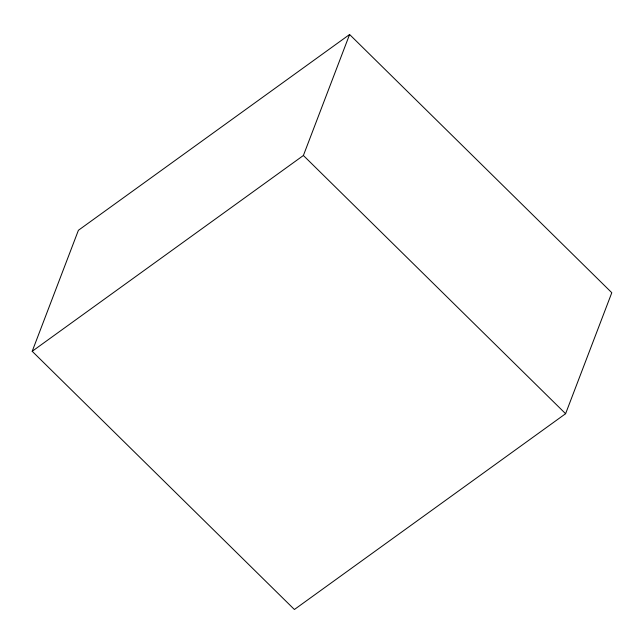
<?xml version="1.0" encoding="UTF-8"?>
<svg xmlns="http://www.w3.org/2000/svg" width="644" height="644" viewBox="0 0 644 644"><rect width="100%" height="100%" fill="white"/><g stroke="black" fill="none" stroke-linecap="round" stroke-linejoin="round"><path stroke-width="0.97" d="M32.2 351.286L78.399 230.294L349.595 34.502L611.8 292.714L565.601 413.706L294.405 609.498L32.2 351.286L303.396 155.486L349.595 34.502M303.396 155.486L565.601 413.706"/></g></svg>
